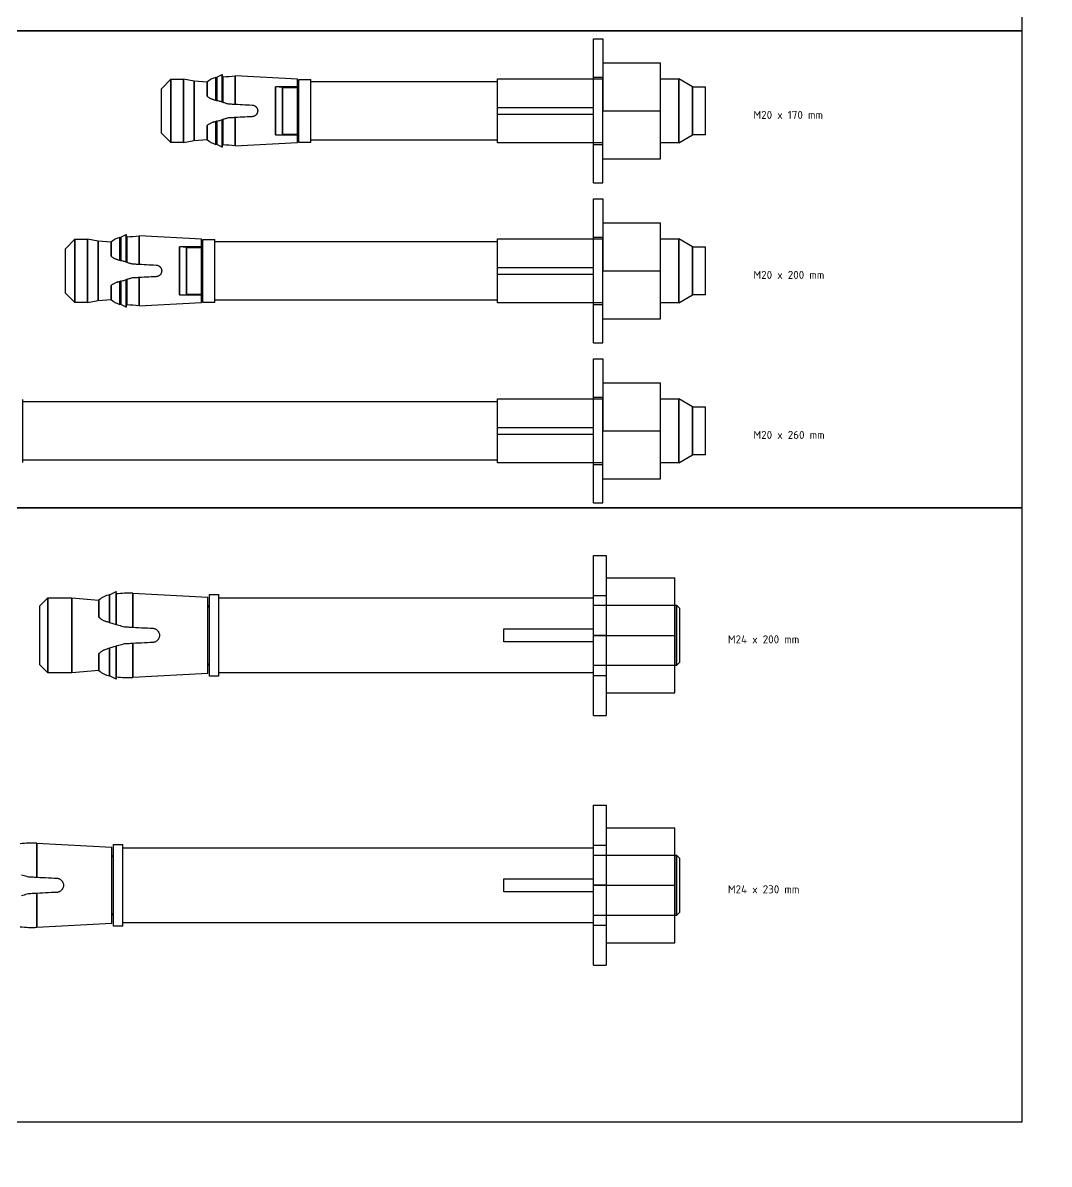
# Model space of a CAD drawing. Header units: millimetres. Extents: x 9508 to 4213564, y -7782 to 156074.
# Drawn here: x 91491.3 to 91812, y 149570.6 to 149927.2 of the extents above; entities that cross this region are included whole.
import ezdxf

# ---------------------------------------------------------------- set-up
doc = ezdxf.new("R2010")
doc.units = ezdxf.units.MM
doc.layers.add('GEOMETRIA', color=2, linetype='Continuous')
doc.layers.add('TEXTO', color=30, linetype='Continuous')
doc.styles.add('TEX_1-1', font='isocpeur.ttf', dxfattribs={"height": 2})

msp = doc.modelspace()

# ---------------------------------------------------------------- linework, layer by layer
for p, q in [((91669.55, 149899.73), (91669.55, 149922.23)), ((91669.55, 149922.23), (91672.55, 149922.23)), ((91672.55, 149922.23), (91672.55, 149899.73)), ((91672.55, 149914.73), (91690.55, 149914.73)), ((91672.55, 149914.73), (91672.55, 149914.73)), ((91690.55, 149899.73), (91690.55, 149914.73)), ((91690.55, 149914.73), (91690.55, 149914.73)), ((91534.55, 149906.65), (91537.55, 149909.65)), ((91537.55, 149889.81), (91537.55, 149909.65)), ((91537.55, 149909.65), (91541.47, 149909.65)), ((91537.55, 149909.65), (91537.55, 149889.81)), ((91541.47, 149909.65), (91541.47, 149889.81)), ((91544.78, 149908.98), (91541.47, 149909.65)), ((91541.47, 149889.81), (91541.47, 149909.65)), ((91544.78, 149908.98), (91544.78, 149890.48)), ((91548.84, 149908.7), (91544.78, 149908.98)), ((91544.78, 149890.48), (91544.78, 149908.98)), ((91551.57, 149903.07), (91551.57, 149910.2)), ((91551.57, 149910.2), (91551.57, 149903.07)), ((91551.85, 149910.22), (91553.57, 149911.11)), ((91551.85, 149902.99), (91551.85, 149910.22)), ((91551.85, 149910.22), (91551.85, 149902.99)), ((91553.57, 149911.11), (91553.57, 149902.49)), ((91553.73, 149910.36), (91553.57, 149911.11)), ((91553.57, 149902.49), (91553.57, 149911.11)), ((91553.73, 149902.44), (91553.73, 149910.36)), ((91553.73, 149910.36), (91553.73, 149902.44)), ((91557.61, 149910.64), (91557.61, 149901.83)), ((91577.05, 149909.62), (91557.61, 149910.64)), ((91557.61, 149901.83), (91557.61, 149910.64)), ((91577.05, 149889.85), (91577.05, 149909.62)), ((91577.55, 149889.88), (91577.55, 149909.58)), ((91577.55, 149909.58), (91581.25, 149909.58)), ((91581.25, 149889.88), (91581.25, 149909.58)), ((91581.25, 149908.88), (91639.55, 149908.88)), ((91639.55, 149889.73), (91639.55, 149909.73)), ((91639.55, 149909.73), (91669.55, 149909.73)), ((91669.55, 149910.23), (91672.55, 149910.23)), ((91669.55, 149909.73), (91672.55, 149909.73)), ((91672.55, 149899.73), (91672.55, 149910.23)), ((91690.55, 149909.73), (91696.25, 149909.73)), ((91696.25, 149909.73), (91696.25, 149889.73)), ((91700.55, 149907.23), (91696.25, 149909.73)), ((91696.25, 149889.73), (91696.25, 149909.73)), ((91534.55, 149892.81), (91534.55, 149906.65)), ((91548.84, 149904.34), (91548.84, 149908.7)), ((91548.84, 149908.7), (91548.84, 149904.34)), ((91570.2, 149907.23), (91570.2, 149892.23)), ((91572.38, 149907.08), (91570.2, 149907.23)), ((91570.2, 149892.23), (91570.2, 149907.23)), ((91577.05, 149907.23), (91570.2, 149907.23)), ((91572.38, 149907.08), (91572.38, 149892.38)), ((91572.38, 149892.38), (91572.38, 149907.08)), ((91572.38, 149907.08), (91577.05, 149907.08)), ((91577.05, 149907.08), (91577.55, 149907.08)), ((91700.55, 149892.23), (91700.55, 149907.23)), ((91700.55, 149907.23), (91704.55, 149907.23)), ((91700.55, 149907.23), (91700.55, 149892.23)), ((91704.55, 149892.23), (91704.55, 149907.23)), ((91548.96, 149904.24), (91548.84, 149904.34)), ((91548.84, 149904.34), (91548.97, 149904.23)), ((91549.08, 149904.14), (91548.96, 149904.24)), ((91548.97, 149904.23), (91549.1, 149904.12)), ((91549.21, 149904.04), (91549.08, 149904.14)), ((91549.1, 149904.12), (91549.24, 149904.02)), ((91549.34, 149903.95), (91549.21, 149904.04)), ((91549.24, 149904.02), (91549.38, 149903.92)), ((91549.47, 149903.86), (91549.34, 149903.95)), ((91549.38, 149903.92), (91549.53, 149903.83)), ((91549.61, 149903.78), (91549.47, 149903.86)), ((91549.53, 149903.83), (91549.69, 149903.73)), ((91549.69, 149903.73), (91549.86, 149903.65)), ((91549.86, 149903.65), (91550.03, 149903.56)), ((91550.03, 149903.56), (91550.22, 149903.48)), ((91550.22, 149903.48), (91550.41, 149903.41)), ((91550.41, 149903.41), (91550.61, 149903.35)), ((91550.61, 149903.35), (91550.74, 149903.31)), ((91550.61, 149903.35), (91550.61, 149903.35)), ((91550.61, 149903.35), (91550.61, 149903.35)), ((91550.74, 149903.31), (91550.87, 149903.27)), ((91550.87, 149903.27), (91551.01, 149903.23)), ((91551.01, 149903.23), (91551.15, 149903.19)), ((91551.15, 149903.19), (91551.28, 149903.15)), ((91551.28, 149903.15), (91551.42, 149903.11)), ((91551.42, 149903.11), (91551.57, 149903.07)), ((91551.57, 149903.07), (91551.61, 149903.06)), ((91551.61, 149903.06), (91551.65, 149903.05)), ((91551.65, 149903.05), (91551.69, 149903.03)), ((91551.69, 149903.03), (91551.73, 149903.02)), ((91551.73, 149903.02), (91551.77, 149903.01)), ((91551.77, 149903.01), (91551.81, 149903)), ((91551.81, 149903), (91551.85, 149902.99)), ((91552.09, 149902.92), (91551.85, 149902.99)), ((91552.34, 149902.85), (91552.09, 149902.92)), ((91552.58, 149902.78), (91552.34, 149902.85)), ((91552.83, 149902.7), (91552.58, 149902.78)), ((91553.07, 149902.63), (91552.83, 149902.7)), ((91553.32, 149902.56), (91553.07, 149902.63)), ((91553.57, 149902.49), (91553.32, 149902.56)), ((91553.59, 149902.48), (91553.57, 149902.49)), ((91553.61, 149902.47), (91553.59, 149902.48)), ((91553.64, 149902.47), (91553.61, 149902.47)), ((91553.66, 149902.46), (91553.64, 149902.47)), ((91553.68, 149902.45), (91553.66, 149902.46)), ((91553.71, 149902.45), (91553.68, 149902.45)), ((91553.73, 149902.44), (91553.71, 149902.45)), ((91553.73, 149902.44), (91553.97, 149902.37)), ((91553.97, 149902.37), (91554.21, 149902.3)), ((91554.21, 149902.3), (91554.46, 149902.23)), ((91554.46, 149902.23), (91554.7, 149902.16)), ((91554.7, 149902.16), (91554.94, 149902.08)), ((91554.94, 149902.08), (91555.18, 149902.01)), ((91555.18, 149902.01), (91555.42, 149901.94)), ((91555.42, 149901.94), (91555.73, 149901.93)), ((91555.42, 149901.94), (91555.42, 149901.94)), ((91555.42, 149901.94), (91555.42, 149901.94)), ((91555.73, 149901.93), (91556.05, 149901.91)), ((91556.05, 149901.91), (91556.36, 149901.89)), ((91556.36, 149901.89), (91556.67, 149901.88)), ((91556.67, 149901.88), (91556.98, 149901.86)), ((91556.98, 149901.86), (91557.3, 149901.84)), ((91557.3, 149901.84), (91557.61, 149901.83)), ((91557.61, 149901.83), (91558.37, 149901.79)), ((91558.37, 149901.79), (91559.12, 149901.75)), ((91559.12, 149901.75), (91559.88, 149901.71)), ((91559.88, 149901.71), (91560.63, 149901.67)), ((91560.63, 149901.67), (91561.38, 149901.63)), ((91561.38, 149901.63), (91562.13, 149901.59)), ((91562.13, 149901.59), (91562.88, 149901.55)), ((91562.88, 149901.55), (91562.95, 149901.55)), ((91562.88, 149901.55), (91562.88, 149901.55)), ((91562.88, 149901.55), (91562.88, 149901.55)), ((91562.95, 149901.55), (91563.03, 149901.54)), ((91563.03, 149901.54), (91563.11, 149901.53)), ((91563.11, 149901.53), (91563.19, 149901.51)), ((91563.19, 149901.51), (91563.27, 149901.5)), ((91563.27, 149901.5), (91563.35, 149901.47)), ((91563.35, 149901.47), (91563.42, 149901.45)), ((91563.42, 149901.45), (91563.5, 149901.42)), ((91563.5, 149901.42), (91563.57, 149901.39)), ((91563.57, 149901.39), (91563.65, 149901.35)), ((91563.65, 149901.35), (91563.72, 149901.31)), ((91563.72, 149901.31), (91563.79, 149901.27)), ((91563.79, 149898.2), (91563.72, 149898.15)), ((91563.79, 149901.27), (91563.86, 149901.23)), ((91563.86, 149898.24), (91563.79, 149898.2)), ((91563.86, 149901.23), (91563.92, 149901.18)), ((91563.92, 149898.29), (91563.86, 149898.24)), ((91563.92, 149901.18), (91563.98, 149901.13)), ((91563.98, 149898.34), (91563.92, 149898.29)), ((91563.98, 149901.13), (91564.04, 149901.08)), ((91564.04, 149898.39), (91563.98, 149898.34)), ((91564.04, 149901.08), (91564.1, 149901.03)), ((91564.1, 149898.44), (91564.04, 149898.39)), ((91564.1, 149901.03), (91564.15, 149900.97)), ((91564.15, 149898.5), (91564.1, 149898.44)), ((91564.15, 149900.97), (91564.2, 149900.91)), ((91564.2, 149898.55), (91564.15, 149898.5)), ((91564.2, 149900.91), (91564.25, 149900.85)), ((91564.25, 149898.62), (91564.2, 149898.55)), ((91564.25, 149900.85), (91564.3, 149900.79)), ((91564.3, 149898.68), (91564.25, 149898.62)), ((91564.3, 149900.79), (91564.35, 149900.72)), ((91564.35, 149898.75), (91564.3, 149898.68)), ((91564.35, 149900.72), (91564.39, 149900.65)), ((91564.39, 149898.81), (91564.35, 149898.75)), ((91564.39, 149900.65), (91564.43, 149900.58)), ((91564.43, 149898.89), (91564.39, 149898.81)), ((91564.43, 149900.58), (91564.47, 149900.51)), ((91564.47, 149898.96), (91564.43, 149898.89)), ((91564.47, 149900.51), (91564.5, 149900.44)), ((91564.5, 149899.03), (91564.47, 149898.96)), ((91564.5, 149900.44), (91564.53, 149900.36)), ((91564.53, 149899.11), (91564.5, 149899.03)), ((91564.53, 149900.36), (91564.55, 149900.28)), ((91564.55, 149899.19), (91564.53, 149899.11)), ((91564.55, 149900.28), (91564.58, 149900.21)), ((91564.58, 149899.26), (91564.55, 149899.19)), ((91564.58, 149900.21), (91564.6, 149900.13)), ((91564.6, 149899.34), (91564.58, 149899.26)), ((91564.6, 149900.13), (91564.61, 149900.05)), ((91564.61, 149899.42), (91564.6, 149899.34)), ((91564.61, 149900.05), (91564.62, 149899.97)), ((91564.62, 149899.5), (91564.61, 149899.42)), ((91564.62, 149899.97), (91564.63, 149899.89)), ((91564.63, 149899.58), (91564.62, 149899.5)), ((91564.63, 149899.89), (91564.64, 149899.81)), ((91564.64, 149899.66), (91564.63, 149899.58)), ((91564.64, 149899.81), (91564.64, 149899.73)), ((91564.64, 149899.73), (91564.64, 149899.66)), ((91564.64, 149899.73), (91564.64, 149899.73)), ((91564.64, 149899.73), (91564.64, 149899.73)), ((91639.55, 149898.73), (91639.55, 149900.73)), ((91669.55, 149900.73), (91639.55, 149900.73)), ((91639.55, 149898.73), (91669.55, 149898.73)), ((91669.55, 149898.73), (91669.55, 149900.73)), ((91669.55, 149877.23), (91669.55, 149899.73)), ((91672.55, 149889.23), (91672.55, 149899.73)), ((91672.55, 149899.73), (91690.55, 149899.73)), ((91672.55, 149899.73), (91690.55, 149899.73)), ((91672.55, 149877.23), (91672.55, 149899.73)), ((91690.55, 149884.73), (91690.55, 149899.73)), ((91548.96, 149895.23), (91548.84, 149895.13)), ((91548.84, 149890.76), (91548.84, 149895.13)), ((91548.84, 149895.13), (91548.84, 149890.76)), ((91549.09, 149895.34), (91548.96, 149895.23)), ((91549.23, 149895.44), (91549.09, 149895.34)), ((91549.37, 149895.54), (91549.23, 149895.44)), ((91549.52, 149895.63), (91549.37, 149895.54)), ((91549.68, 149895.73), (91549.52, 149895.63)), ((91549.85, 149895.82), (91549.68, 149895.73)), ((91550.02, 149895.9), (91549.85, 149895.82)), ((91550.21, 149895.98), (91550.02, 149895.9)), ((91550.4, 149896.06), (91550.21, 149895.98)), ((91550.61, 149896.12), (91550.4, 149896.06)), ((91550.74, 149896.16), (91550.61, 149896.12)), ((91550.61, 149896.12), (91550.61, 149896.12)), ((91550.61, 149896.12), (91550.61, 149896.12)), ((91550.87, 149896.2), (91550.74, 149896.16)), ((91551.01, 149896.24), (91550.87, 149896.2)), ((91551.15, 149896.28), (91551.01, 149896.24)), ((91551.28, 149896.32), (91551.15, 149896.28)), ((91551.42, 149896.36), (91551.28, 149896.32)), ((91551.57, 149896.4), (91551.42, 149896.36)), ((91551.61, 149896.41), (91551.57, 149896.4)), ((91551.57, 149896.4), (91551.57, 149889.27)), ((91551.57, 149889.27), (91551.57, 149896.4)), ((91551.65, 149896.42), (91551.61, 149896.41)), ((91551.69, 149896.43), (91551.65, 149896.42)), ((91551.73, 149896.45), (91551.69, 149896.43)), ((91551.77, 149896.46), (91551.73, 149896.45)), ((91551.81, 149896.47), (91551.77, 149896.46)), ((91551.85, 149896.48), (91551.81, 149896.47)), ((91551.85, 149896.48), (91552.09, 149896.55)), ((91551.85, 149889.25), (91551.85, 149896.48)), ((91551.85, 149896.48), (91551.85, 149889.25)), ((91552.09, 149896.55), (91552.34, 149896.62)), ((91552.34, 149896.62), (91552.58, 149896.69)), ((91552.58, 149896.69), (91552.83, 149896.77)), ((91552.83, 149896.77), (91553.07, 149896.84)), ((91553.07, 149896.84), (91553.32, 149896.91)), ((91553.32, 149896.91), (91553.57, 149896.98)), ((91553.57, 149896.98), (91553.59, 149896.99)), ((91553.57, 149888.36), (91553.57, 149896.98)), ((91553.57, 149896.98), (91553.57, 149888.36)), ((91553.59, 149896.99), (91553.61, 149896.99)), ((91553.61, 149896.99), (91553.64, 149897)), ((91553.64, 149897), (91553.66, 149897.01)), ((91553.66, 149897.01), (91553.68, 149897.02)), ((91553.68, 149897.02), (91553.71, 149897.02)), ((91553.71, 149897.02), (91553.73, 149897.03)), ((91553.97, 149897.1), (91553.73, 149897.03)), ((91553.73, 149889.11), (91553.73, 149897.03)), ((91553.73, 149897.03), (91553.73, 149889.11)), ((91554.21, 149897.17), (91553.97, 149897.1)), ((91554.46, 149897.24), (91554.21, 149897.17)), ((91554.7, 149897.31), (91554.46, 149897.24)), ((91554.94, 149897.38), (91554.7, 149897.31)), ((91555.18, 149897.46), (91554.94, 149897.38)), ((91555.42, 149897.53), (91555.18, 149897.46)), ((91555.73, 149897.54), (91555.42, 149897.53)), ((91555.42, 149897.53), (91555.42, 149897.53)), ((91555.42, 149897.53), (91555.42, 149897.53)), ((91556.05, 149897.56), (91555.73, 149897.54)), ((91556.36, 149897.58), (91556.05, 149897.56)), ((91556.67, 149897.59), (91556.36, 149897.58)), ((91556.98, 149897.61), (91556.67, 149897.59)), ((91557.3, 149897.63), (91556.98, 149897.61)), ((91557.61, 149897.64), (91557.3, 149897.63)), ((91558.37, 149897.68), (91557.61, 149897.64)), ((91557.61, 149897.64), (91557.61, 149888.83)), ((91557.61, 149888.83), (91557.61, 149897.64)), ((91559.12, 149897.72), (91558.37, 149897.68)), ((91559.88, 149897.76), (91559.12, 149897.72)), ((91560.63, 149897.8), (91559.88, 149897.76)), ((91561.38, 149897.84), (91560.63, 149897.8)), ((91562.13, 149897.88), (91561.38, 149897.84)), ((91562.88, 149897.92), (91562.13, 149897.88)), ((91562.95, 149897.92), (91562.88, 149897.92)), ((91562.88, 149897.92), (91562.88, 149897.92)), ((91562.88, 149897.92), (91562.88, 149897.92)), ((91563.03, 149897.93), (91562.95, 149897.92)), ((91563.11, 149897.94), (91563.03, 149897.93)), ((91563.19, 149897.95), (91563.11, 149897.94)), ((91563.27, 149897.97), (91563.19, 149897.95)), ((91563.35, 149897.99), (91563.27, 149897.97)), ((91563.42, 149898.02), (91563.35, 149897.99)), ((91563.5, 149898.05), (91563.42, 149898.02)), ((91563.57, 149898.08), (91563.5, 149898.05)), ((91563.65, 149898.12), (91563.57, 149898.08)), ((91563.72, 149898.15), (91563.65, 149898.12)), ((91537.55, 149889.81), (91534.55, 149892.81)), ((91570.2, 149892.23), (91572.38, 149892.38)), ((91570.2, 149892.23), (91577.05, 149892.23)), ((91577.05, 149892.38), (91572.38, 149892.38)), ((91577.55, 149892.38), (91577.05, 149892.38)), ((91696.25, 149889.73), (91700.55, 149892.23)), ((91704.55, 149892.23), (91700.55, 149892.23)), ((91541.47, 149889.81), (91537.55, 149889.81)), ((91541.47, 149889.81), (91544.78, 149890.48)), ((91544.78, 149890.48), (91548.84, 149890.76)), ((91553.57, 149888.36), (91551.85, 149889.25)), ((91553.57, 149888.36), (91553.73, 149889.11)), ((91557.61, 149888.83), (91577.05, 149889.85)), ((91581.25, 149889.88), (91577.55, 149889.88)), ((91639.55, 149890.58), (91581.25, 149890.58)), ((91669.55, 149889.73), (91639.55, 149889.73)), ((91672.55, 149889.73), (91669.55, 149889.73)), ((91669.55, 149889.23), (91672.55, 149889.23)), ((91696.25, 149889.73), (91690.55, 149889.73)), ((91672.55, 149884.73), (91690.55, 149884.73)), ((91672.55, 149884.73), (91672.55, 149884.73)), ((91690.55, 149884.73), (91690.55, 149884.73)), ((91669.55, 149877.23), (91672.55, 149877.23)), ((91669.55, 149849.73), (91669.55, 149872.23)), ((91669.55, 149872.23), (91672.55, 149872.23)), ((91672.55, 149872.23), (91672.55, 149849.73)), ((91672.55, 149864.73), (91690.55, 149864.73)), ((91672.55, 149864.73), (91672.55, 149864.73)), ((91690.55, 149849.73), (91690.55, 149864.73)), ((91690.55, 149864.73), (91690.55, 149864.73)), ((91504.55, 149856.65), (91507.55, 149859.65)), ((91507.55, 149839.81), (91507.55, 149859.65)), ((91507.55, 149859.65), (91511.47, 149859.65)), ((91507.55, 149859.65), (91507.55, 149839.81)), ((91511.47, 149859.65), (91511.47, 149839.81)), ((91514.78, 149858.98), (91511.47, 149859.65)), ((91511.47, 149839.81), (91511.47, 149859.65)), ((91514.78, 149858.98), (91514.78, 149840.48)), ((91518.84, 149858.7), (91514.78, 149858.98)), ((91514.78, 149840.48), (91514.78, 149858.98)), ((91521.57, 149853.07), (91521.57, 149860.2)), ((91521.57, 149860.2), (91521.57, 149853.07)), ((91521.85, 149860.22), (91523.57, 149861.11)), ((91521.85, 149852.99), (91521.85, 149860.22)), ((91521.85, 149860.22), (91521.85, 149852.99)), ((91523.57, 149861.11), (91523.57, 149852.49)), ((91523.73, 149860.36), (91523.57, 149861.11)), ((91523.57, 149852.49), (91523.57, 149861.11)), ((91523.73, 149852.44), (91523.73, 149860.36)), ((91523.73, 149860.36), (91523.73, 149852.44)), ((91527.61, 149860.64), (91527.61, 149851.83)), ((91547.05, 149859.62), (91527.61, 149860.64)), ((91527.61, 149851.83), (91527.61, 149860.64)), ((91547.05, 149839.85), (91547.05, 149859.62)), ((91547.55, 149839.88), (91547.55, 149859.58)), ((91547.55, 149859.58), (91551.25, 149859.58)), ((91551.25, 149839.88), (91551.25, 149859.58)), ((91639.55, 149839.73), (91639.55, 149859.73)), ((91639.55, 149859.73), (91669.55, 149859.73)), ((91669.55, 149860.23), (91672.55, 149860.23)), ((91669.55, 149859.73), (91672.55, 149859.73)), ((91672.55, 149849.73), (91672.55, 149860.23)), ((91690.55, 149859.73), (91696.25, 149859.73)), ((91696.25, 149859.73), (91696.25, 149839.73)), ((91700.55, 149857.23), (91696.25, 149859.73)), ((91696.25, 149839.73), (91696.25, 149859.73)), ((91504.55, 149842.81), (91504.55, 149856.65)), ((91518.84, 149854.34), (91518.84, 149858.7)), ((91518.84, 149858.7), (91518.84, 149854.34)), ((91540.2, 149857.23), (91540.2, 149842.23)), ((91542.38, 149857.08), (91540.2, 149857.23)), ((91540.2, 149842.23), (91540.2, 149857.23)), ((91547.05, 149857.23), (91540.2, 149857.23)), ((91542.38, 149857.08), (91542.38, 149842.38)), ((91542.38, 149842.38), (91542.38, 149857.08)), ((91542.38, 149857.08), (91547.05, 149857.08)), ((91547.05, 149857.08), (91547.55, 149857.08)), ((91551.25, 149858.88), (91639.55, 149858.88)), ((91700.55, 149842.23), (91700.55, 149857.23)), ((91700.55, 149857.23), (91704.55, 149857.23)), ((91700.55, 149857.23), (91700.55, 149842.23)), ((91704.55, 149842.23), (91704.55, 149857.23)), ((91518.96, 149854.24), (91518.84, 149854.34)), ((91518.84, 149854.34), (91518.97, 149854.23)), ((91519.08, 149854.14), (91518.96, 149854.24)), ((91518.97, 149854.23), (91519.1, 149854.12)), ((91519.21, 149854.04), (91519.08, 149854.14)), ((91519.1, 149854.12), (91519.24, 149854.02)), ((91519.34, 149853.95), (91519.21, 149854.04)), ((91519.24, 149854.02), (91519.38, 149853.92)), ((91519.47, 149853.86), (91519.34, 149853.95)), ((91519.38, 149853.92), (91519.53, 149853.83)), ((91519.61, 149853.78), (91519.47, 149853.86)), ((91519.53, 149853.83), (91519.69, 149853.73)), ((91519.69, 149853.73), (91519.86, 149853.65)), ((91519.86, 149853.65), (91520.03, 149853.56)), ((91520.03, 149853.56), (91520.22, 149853.48)), ((91520.22, 149853.48), (91520.41, 149853.41)), ((91520.41, 149853.41), (91520.61, 149853.35)), ((91520.61, 149853.35), (91520.74, 149853.31)), ((91520.61, 149853.35), (91520.61, 149853.35)), ((91520.61, 149853.35), (91520.61, 149853.35)), ((91520.74, 149853.31), (91520.87, 149853.27)), ((91520.87, 149853.27), (91521.01, 149853.23)), ((91521.01, 149853.23), (91521.15, 149853.19)), ((91521.15, 149853.19), (91521.28, 149853.15)), ((91521.28, 149853.15), (91521.42, 149853.11)), ((91521.42, 149853.11), (91521.57, 149853.07)), ((91521.57, 149853.07), (91521.61, 149853.06)), ((91521.61, 149853.06), (91521.65, 149853.05)), ((91521.65, 149853.05), (91521.69, 149853.03)), ((91521.69, 149853.03), (91521.73, 149853.02)), ((91521.73, 149853.02), (91521.77, 149853.01)), ((91521.77, 149853.01), (91521.81, 149853)), ((91521.81, 149853), (91521.85, 149852.99)), ((91522.09, 149852.92), (91521.85, 149852.99)), ((91522.34, 149852.85), (91522.09, 149852.92)), ((91522.58, 149852.78), (91522.34, 149852.85)), ((91522.83, 149852.7), (91522.58, 149852.78)), ((91523.07, 149852.63), (91522.83, 149852.7)), ((91523.32, 149852.56), (91523.07, 149852.63)), ((91523.57, 149852.49), (91523.32, 149852.56)), ((91523.59, 149852.48), (91523.57, 149852.49)), ((91523.61, 149852.47), (91523.59, 149852.48)), ((91523.64, 149852.47), (91523.61, 149852.47)), ((91523.66, 149852.46), (91523.64, 149852.47)), ((91523.68, 149852.45), (91523.66, 149852.46)), ((91523.71, 149852.45), (91523.68, 149852.45)), ((91523.73, 149852.44), (91523.71, 149852.45)), ((91523.73, 149852.44), (91523.97, 149852.37)), ((91523.97, 149852.37), (91524.21, 149852.3)), ((91524.21, 149852.3), (91524.46, 149852.23)), ((91524.46, 149852.23), (91524.7, 149852.16)), ((91524.7, 149852.16), (91524.94, 149852.08)), ((91524.94, 149852.08), (91525.18, 149852.01)), ((91525.18, 149852.01), (91525.42, 149851.94)), ((91525.42, 149851.94), (91525.73, 149851.93)), ((91525.42, 149851.94), (91525.42, 149851.94)), ((91525.42, 149851.94), (91525.42, 149851.94)), ((91525.73, 149851.93), (91526.05, 149851.91)), ((91526.05, 149851.91), (91526.36, 149851.89)), ((91526.36, 149851.89), (91526.67, 149851.88)), ((91526.67, 149851.88), (91526.98, 149851.86)), ((91526.98, 149851.86), (91527.3, 149851.84)), ((91527.3, 149851.84), (91527.61, 149851.83)), ((91527.61, 149851.83), (91528.37, 149851.79)), ((91528.37, 149851.79), (91529.12, 149851.75)), ((91529.12, 149851.75), (91529.88, 149851.71)), ((91529.88, 149851.71), (91530.63, 149851.67)), ((91530.63, 149851.67), (91531.38, 149851.63)), ((91531.38, 149851.63), (91532.13, 149851.59)), ((91532.13, 149851.59), (91532.88, 149851.55)), ((91532.88, 149851.55), (91532.95, 149851.55)), ((91532.88, 149851.55), (91532.88, 149851.55)), ((91532.88, 149851.55), (91532.88, 149851.55)), ((91532.95, 149851.55), (91533.03, 149851.54)), ((91533.03, 149851.54), (91533.11, 149851.53)), ((91533.11, 149851.53), (91533.19, 149851.51)), ((91533.19, 149851.51), (91533.27, 149851.5)), ((91533.27, 149851.5), (91533.35, 149851.47)), ((91533.35, 149851.47), (91533.42, 149851.45)), ((91533.42, 149851.45), (91533.5, 149851.42)), ((91533.5, 149851.42), (91533.57, 149851.39)), ((91533.57, 149851.39), (91533.65, 149851.35)), ((91533.65, 149851.35), (91533.72, 149851.31)), ((91533.72, 149851.31), (91533.79, 149851.27)), ((91533.79, 149851.27), (91533.86, 149851.23)), ((91533.86, 149848.24), (91533.79, 149848.2)), ((91533.86, 149851.23), (91533.92, 149851.18)), ((91533.92, 149848.29), (91533.86, 149848.24)), ((91533.92, 149851.18), (91533.98, 149851.13)), ((91533.98, 149848.34), (91533.92, 149848.29)), ((91533.98, 149851.13), (91534.04, 149851.08)), ((91534.04, 149848.39), (91533.98, 149848.34)), ((91534.04, 149851.08), (91534.1, 149851.03)), ((91534.1, 149848.44), (91534.04, 149848.39)), ((91534.1, 149851.03), (91534.15, 149850.97)), ((91534.15, 149848.5), (91534.1, 149848.44)), ((91534.15, 149850.97), (91534.2, 149850.91)), ((91534.2, 149848.55), (91534.15, 149848.5)), ((91534.2, 149850.91), (91534.25, 149850.85)), ((91534.25, 149848.62), (91534.2, 149848.55)), ((91534.25, 149850.85), (91534.3, 149850.79)), ((91534.3, 149848.68), (91534.25, 149848.62)), ((91534.3, 149850.79), (91534.35, 149850.72)), ((91534.35, 149848.75), (91534.3, 149848.68)), ((91534.35, 149850.72), (91534.39, 149850.65)), ((91534.39, 149848.81), (91534.35, 149848.75)), ((91534.39, 149850.65), (91534.43, 149850.58)), ((91534.43, 149848.89), (91534.39, 149848.81)), ((91534.43, 149850.58), (91534.47, 149850.51)), ((91534.47, 149848.96), (91534.43, 149848.89)), ((91534.47, 149850.51), (91534.5, 149850.44)), ((91534.5, 149849.03), (91534.47, 149848.96)), ((91534.5, 149850.44), (91534.53, 149850.36)), ((91534.53, 149849.11), (91534.5, 149849.03)), ((91534.53, 149850.36), (91534.55, 149850.28)), ((91534.55, 149849.19), (91534.53, 149849.11)), ((91534.55, 149850.28), (91534.58, 149850.21)), ((91534.58, 149849.26), (91534.55, 149849.19)), ((91534.58, 149850.21), (91534.6, 149850.13)), ((91534.6, 149849.34), (91534.58, 149849.26)), ((91534.6, 149850.13), (91534.61, 149850.05)), ((91534.61, 149849.42), (91534.6, 149849.34)), ((91534.61, 149850.05), (91534.62, 149849.97)), ((91534.62, 149849.5), (91534.61, 149849.42)), ((91534.62, 149849.97), (91534.63, 149849.89)), ((91534.63, 149849.58), (91534.62, 149849.5)), ((91534.63, 149849.89), (91534.64, 149849.81)), ((91534.64, 149849.66), (91534.63, 149849.58)), ((91534.64, 149849.81), (91534.64, 149849.73)), ((91534.64, 149849.73), (91534.64, 149849.66)), ((91534.64, 149849.73), (91534.64, 149849.73)), ((91534.64, 149849.73), (91534.64, 149849.73)), ((91639.55, 149848.73), (91639.55, 149850.73)), ((91669.55, 149850.73), (91639.55, 149850.73)), ((91639.55, 149848.73), (91669.55, 149848.73)), ((91669.55, 149848.73), (91669.55, 149850.73)), ((91669.55, 149827.23), (91669.55, 149849.73)), ((91672.55, 149839.23), (91672.55, 149849.73)), ((91672.55, 149849.73), (91690.55, 149849.73)), ((91672.55, 149849.73), (91690.55, 149849.73)), ((91672.55, 149827.23), (91672.55, 149849.73)), ((91690.55, 149834.73), (91690.55, 149849.73)), ((91518.96, 149845.23), (91518.84, 149845.13)), ((91518.84, 149840.76), (91518.84, 149845.13)), ((91518.84, 149845.13), (91518.84, 149840.76)), ((91519.09, 149845.34), (91518.96, 149845.23)), ((91519.23, 149845.44), (91519.09, 149845.34)), ((91519.37, 149845.54), (91519.23, 149845.44)), ((91519.52, 149845.63), (91519.37, 149845.54)), ((91519.68, 149845.73), (91519.52, 149845.63)), ((91519.85, 149845.82), (91519.68, 149845.73)), ((91520.02, 149845.9), (91519.85, 149845.82)), ((91520.21, 149845.98), (91520.02, 149845.9)), ((91520.4, 149846.06), (91520.21, 149845.98)), ((91520.61, 149846.12), (91520.4, 149846.06)), ((91520.74, 149846.16), (91520.61, 149846.12)), ((91520.61, 149846.12), (91520.61, 149846.12)), ((91520.61, 149846.12), (91520.61, 149846.12)), ((91520.87, 149846.2), (91520.74, 149846.16)), ((91521.01, 149846.24), (91520.87, 149846.2)), ((91521.15, 149846.28), (91521.01, 149846.24)), ((91521.28, 149846.32), (91521.15, 149846.28)), ((91521.42, 149846.36), (91521.28, 149846.32)), ((91521.57, 149846.4), (91521.42, 149846.36)), ((91521.61, 149846.41), (91521.57, 149846.4)), ((91521.57, 149846.4), (91521.57, 149839.27)), ((91521.57, 149839.27), (91521.57, 149846.4)), ((91521.65, 149846.42), (91521.61, 149846.41)), ((91521.69, 149846.43), (91521.65, 149846.42)), ((91521.73, 149846.45), (91521.69, 149846.43)), ((91521.77, 149846.46), (91521.73, 149846.45)), ((91521.81, 149846.47), (91521.77, 149846.46)), ((91521.85, 149846.48), (91521.81, 149846.47)), ((91521.85, 149846.48), (91522.09, 149846.55)), ((91521.85, 149839.25), (91521.85, 149846.48)), ((91521.85, 149846.48), (91521.85, 149839.25)), ((91522.09, 149846.55), (91522.34, 149846.62)), ((91522.34, 149846.62), (91522.58, 149846.69)), ((91522.58, 149846.69), (91522.83, 149846.77)), ((91522.83, 149846.77), (91523.07, 149846.84)), ((91523.07, 149846.84), (91523.32, 149846.91)), ((91523.32, 149846.91), (91523.57, 149846.98)), ((91523.57, 149846.98), (91523.59, 149846.99)), ((91523.57, 149838.36), (91523.57, 149846.98)), ((91523.57, 149846.98), (91523.57, 149838.36)), ((91523.59, 149846.99), (91523.61, 149846.99)), ((91523.61, 149846.99), (91523.64, 149847)), ((91523.64, 149847), (91523.66, 149847.01)), ((91523.66, 149847.01), (91523.68, 149847.02)), ((91523.68, 149847.02), (91523.71, 149847.02)), ((91523.71, 149847.02), (91523.73, 149847.03)), ((91523.97, 149847.1), (91523.73, 149847.03)), ((91523.73, 149839.11), (91523.73, 149847.03)), ((91523.73, 149847.03), (91523.73, 149839.11)), ((91524.21, 149847.17), (91523.97, 149847.1)), ((91524.46, 149847.24), (91524.21, 149847.17)), ((91524.7, 149847.31), (91524.46, 149847.24)), ((91524.94, 149847.38), (91524.7, 149847.31)), ((91525.18, 149847.46), (91524.94, 149847.38)), ((91525.42, 149847.53), (91525.18, 149847.46)), ((91525.73, 149847.54), (91525.42, 149847.53)), ((91525.42, 149847.53), (91525.42, 149847.53)), ((91525.42, 149847.53), (91525.42, 149847.53)), ((91526.05, 149847.56), (91525.73, 149847.54)), ((91526.36, 149847.58), (91526.05, 149847.56)), ((91526.67, 149847.59), (91526.36, 149847.58)), ((91526.98, 149847.61), (91526.67, 149847.59)), ((91527.3, 149847.63), (91526.98, 149847.61)), ((91527.61, 149847.64), (91527.3, 149847.63)), ((91528.37, 149847.68), (91527.61, 149847.64)), ((91527.61, 149847.64), (91527.61, 149838.83)), ((91527.61, 149838.83), (91527.61, 149847.64)), ((91529.12, 149847.72), (91528.37, 149847.68)), ((91529.88, 149847.76), (91529.12, 149847.72)), ((91530.63, 149847.8), (91529.88, 149847.76)), ((91531.38, 149847.84), (91530.63, 149847.8)), ((91532.13, 149847.88), (91531.38, 149847.84)), ((91532.88, 149847.92), (91532.13, 149847.88)), ((91532.95, 149847.92), (91532.88, 149847.92)), ((91532.88, 149847.92), (91532.88, 149847.92)), ((91532.88, 149847.92), (91532.88, 149847.92)), ((91533.03, 149847.93), (91532.95, 149847.92)), ((91533.11, 149847.94), (91533.03, 149847.93)), ((91533.19, 149847.95), (91533.11, 149847.94)), ((91533.27, 149847.97), (91533.19, 149847.95)), ((91533.35, 149847.99), (91533.27, 149847.97)), ((91533.42, 149848.02), (91533.35, 149847.99)), ((91533.5, 149848.05), (91533.42, 149848.02)), ((91533.57, 149848.08), (91533.5, 149848.05)), ((91533.65, 149848.12), (91533.57, 149848.08)), ((91533.72, 149848.15), (91533.65, 149848.12)), ((91533.79, 149848.2), (91533.72, 149848.15)), ((91507.55, 149839.81), (91504.55, 149842.81)), ((91540.2, 149842.23), (91542.38, 149842.38)), ((91540.2, 149842.23), (91547.05, 149842.23)), ((91547.05, 149842.38), (91542.38, 149842.38)), ((91547.55, 149842.38), (91547.05, 149842.38)), ((91696.25, 149839.73), (91700.55, 149842.23)), ((91704.55, 149842.23), (91700.55, 149842.23)), ((91511.47, 149839.81), (91507.55, 149839.81)), ((91511.47, 149839.81), (91514.78, 149840.48)), ((91514.78, 149840.48), (91518.84, 149840.76)), ((91523.57, 149838.36), (91521.85, 149839.25)), ((91523.57, 149838.36), (91523.73, 149839.11)), ((91527.61, 149838.83), (91547.05, 149839.85)), ((91551.25, 149839.88), (91547.55, 149839.88)), ((91639.55, 149840.58), (91551.25, 149840.58)), ((91669.55, 149839.73), (91639.55, 149839.73)), ((91672.55, 149839.73), (91669.55, 149839.73)), ((91669.55, 149839.23), (91672.55, 149839.23)), ((91696.25, 149839.73), (91690.55, 149839.73)), ((91672.55, 149834.73), (91690.55, 149834.73)), ((91672.55, 149834.73), (91672.55, 149834.73)), ((91690.55, 149834.73), (91690.55, 149834.73)), ((91669.55, 149827.23), (91672.55, 149827.23)), ((91669.55, 149799.73), (91669.55, 149822.23)), ((91669.55, 149822.23), (91672.55, 149822.23)), ((91672.55, 149822.23), (91672.55, 149799.73)), ((91672.55, 149814.73), (91690.55, 149814.73)), ((91672.55, 149814.73), (91672.55, 149814.73)), ((91690.55, 149799.73), (91690.55, 149814.73)), ((91690.55, 149814.73), (91690.55, 149814.73)), ((91491.25, 149789.88), (91491.25, 149809.58)), ((91639.55, 149789.73), (91639.55, 149809.73)), ((91639.55, 149809.73), (91669.55, 149809.73)), ((91669.55, 149810.23), (91672.55, 149810.23)), ((91669.55, 149809.73), (91672.55, 149809.73)), ((91672.55, 149799.73), (91672.55, 149810.23)), ((91690.55, 149809.73), (91696.25, 149809.73)), ((91696.25, 149809.73), (91696.25, 149789.73)), ((91700.55, 149807.23), (91696.25, 149809.73)), ((91696.25, 149789.73), (91696.25, 149809.73)), ((91491.25, 149808.88), (91639.55, 149808.88)), ((91700.55, 149792.23), (91700.55, 149807.23)), ((91700.55, 149807.23), (91704.55, 149807.23)), ((91700.55, 149807.23), (91700.55, 149792.23)), ((91704.55, 149792.23), (91704.55, 149807.23)), ((91639.55, 149798.73), (91639.55, 149800.73)), ((91669.55, 149800.73), (91639.55, 149800.73)), ((91639.55, 149798.73), (91669.55, 149798.73)), ((91669.55, 149798.73), (91669.55, 149800.73)), ((91669.55, 149777.23), (91669.55, 149799.73)), ((91672.55, 149789.23), (91672.55, 149799.73)), ((91672.55, 149799.73), (91690.55, 149799.73)), ((91672.55, 149799.73), (91690.55, 149799.73)), ((91672.55, 149777.23), (91672.55, 149799.73)), ((91690.55, 149784.73), (91690.55, 149799.73)), ((91696.25, 149789.73), (91700.55, 149792.23)), ((91704.55, 149792.23), (91700.55, 149792.23)), ((91639.55, 149790.58), (91491.25, 149790.58)), ((91669.55, 149789.73), (91639.55, 149789.73)), ((91672.55, 149789.73), (91669.55, 149789.73)), ((91669.55, 149789.23), (91672.55, 149789.23)), ((91696.25, 149789.73), (91690.55, 149789.73)), ((91672.55, 149784.73), (91690.55, 149784.73)), ((91672.55, 149784.73), (91672.55, 149784.73)), ((91690.55, 149784.73), (91690.55, 149784.73)), ((91669.55, 149777.23), (91672.55, 149777.23)), ((91669.55, 149735.84), (91669.55, 149760.84)), ((91669.55, 149760.84), (91673.55, 149760.84)), ((91673.55, 149760.84), (91673.55, 149735.84)), ((91673.55, 149753.84), (91695.05, 149753.84)), ((91673.55, 149753.84), (91673.55, 149753.84)), ((91695.05, 149753.84), (91695.05, 149753.84)), ((91695.05, 149735.84), (91695.05, 149753.84)), ((91518.34, 149748.45), (91520.44, 149749.54)), ((91518.34, 149739.88), (91518.34, 149748.45)), ((91518.34, 149748.45), (91518.34, 149739.88)), ((91520.4, 149748.79), (91520.44, 149749.54)), ((91520.4, 149739.26), (91520.4, 149748.79)), ((91520.4, 149748.79), (91520.4, 149739.26)), ((91520.44, 149739.25), (91520.44, 149749.54)), ((91520.44, 149749.54), (91520.44, 149749.35)), ((91525.62, 149748.98), (91525.62, 149738.38)), ((91525.62, 149748.98), (91549.05, 149747.75)), ((91525.62, 149738.38), (91525.62, 149748.98)), ((91549.55, 149723.09), (91549.55, 149748.59)), ((91549.55, 149748.59), (91552.55, 149748.59)), ((91552.55, 149723.09), (91552.55, 149748.59)), ((91496.55, 149745.09), (91499.05, 149747.59)), ((91496.55, 149726.59), (91496.55, 149745.09)), ((91499.05, 149724.09), (91499.05, 149747.59)), ((91499.05, 149747.59), (91506.58, 149747.59)), ((91499.05, 149747.59), (91499.05, 149724.09)), ((91506.58, 149724.09), (91506.58, 149747.59)), ((91506.58, 149747.59), (91515.04, 149746.81)), ((91506.58, 149747.59), (91506.58, 149724.09)), ((91515.04, 149741.51), (91515.04, 149746.81)), ((91515.04, 149746.81), (91515.04, 149741.51)), ((91549.05, 149723.92), (91549.05, 149747.75)), ((91552.55, 149747.59), (91669.55, 149747.59)), ((91669.55, 149748.34), (91673.55, 149748.34)), ((91669.55, 149745.24), (91695.05, 149745.24)), ((91695.05, 149745.24), (91695.55, 149745.24)), ((91695.55, 149726.44), (91695.55, 149745.24)), ((91695.55, 149745.24), (91696.55, 149744.24)), ((91695.55, 149745.24), (91695.55, 149726.44)), ((91515.16, 149741.4), (91515.04, 149741.51)), ((91515.04, 149741.51), (91515.18, 149741.38)), ((91515.27, 149741.3), (91515.16, 149741.4)), ((91515.18, 149741.38), (91515.32, 149741.26)), ((91515.39, 149741.2), (91515.27, 149741.3)), ((91515.32, 149741.26), (91515.47, 149741.14)), ((91696.55, 149727.44), (91696.55, 149744.24)), ((91515.52, 149741.1), (91515.39, 149741.2)), ((91515.47, 149741.14), (91515.62, 149741.02)), ((91515.65, 149741), (91515.52, 149741.1)), ((91515.62, 149741.02), (91515.78, 149740.91)), ((91515.78, 149740.91), (91515.65, 149741)), ((91515.78, 149740.91), (91515.94, 149740.8)), ((91515.94, 149740.8), (91516.11, 149740.7)), ((91516.11, 149740.7), (91516.28, 149740.6)), ((91516.28, 149740.6), (91516.46, 149740.51)), ((91516.46, 149740.51), (91516.64, 149740.42)), ((91516.64, 149740.42), (91516.64, 149740.42)), ((91516.64, 149740.42), (91516.87, 149740.35)), ((91516.64, 149740.42), (91516.64, 149740.42)), ((91516.87, 149740.35), (91517.1, 149740.27)), ((91517.1, 149740.27), (91517.34, 149740.2)), ((91517.34, 149740.2), (91517.58, 149740.12)), ((91517.58, 149740.12), (91517.83, 149740.04)), ((91517.83, 149740.04), (91518.08, 149739.96)), ((91518.08, 149739.96), (91518.34, 149739.88)), ((91518.34, 149739.88), (91518.69, 149739.77)), ((91518.69, 149739.77), (91519.04, 149739.67)), ((91519.04, 149739.67), (91519.39, 149739.56)), ((91519.39, 149739.56), (91519.74, 149739.45)), ((91519.74, 149739.45), (91520.09, 149739.35)), ((91520.09, 149739.35), (91520.44, 149739.25)), ((91520.44, 149739.25), (91520.86, 149739.12)), ((91520.86, 149739.12), (91521.28, 149739)), ((91521.28, 149739), (91521.71, 149738.88)), ((91521.71, 149738.88), (91522.13, 149738.75)), ((91522.13, 149738.75), (91522.56, 149738.63)), ((91522.56, 149738.63), (91522.99, 149738.51)), ((91522.99, 149738.51), (91522.99, 149738.51)), ((91522.99, 149738.51), (91523.37, 149738.49)), ((91522.99, 149738.51), (91522.99, 149738.51)), ((91523.37, 149738.49), (91523.75, 149738.47)), ((91523.75, 149738.47), (91524.13, 149738.45)), ((91524.13, 149738.45), (91524.51, 149738.43)), ((91524.51, 149738.43), (91524.88, 149738.42)), ((91524.88, 149738.42), (91525.26, 149738.4)), ((91525.26, 149738.4), (91525.62, 149738.38)), ((91525.62, 149738.38), (91526.54, 149738.33)), ((91526.54, 149738.33), (91527.45, 149738.28)), ((91527.45, 149738.28), (91528.36, 149738.23)), ((91528.36, 149738.23), (91529.27, 149738.19)), ((91529.27, 149738.19), (91530.17, 149738.14)), ((91530.17, 149738.14), (91531.07, 149738.09)), ((91531.07, 149738.09), (91531.97, 149738.04)), ((91531.97, 149738.04), (91532.15, 149738.02)), ((91531.97, 149738.04), (91531.97, 149738.04)), ((91531.97, 149738.04), (91531.97, 149738.04)), ((91532.15, 149738.02), (91532.32, 149737.98)), ((91532.32, 149737.98), (91532.5, 149737.92)), ((91532.5, 149737.92), (91532.67, 149737.85)), ((91532.67, 149737.85), (91532.83, 149737.77)), ((91532.83, 149737.77), (91532.98, 149737.67)), ((91532.98, 149737.67), (91533.13, 149737.56)), ((91641.55, 149733.84), (91641.55, 149737.84)), ((91641.55, 149737.84), (91669.55, 149737.84)), ((91669.55, 149733.84), (91669.55, 149737.84)), ((91533.13, 149734.11), (91532.98, 149734)), ((91533.13, 149737.56), (91533.26, 149737.45)), ((91533.26, 149734.23), (91533.13, 149734.11)), ((91533.26, 149737.45), (91533.38, 149737.32)), ((91533.38, 149734.35), (91533.26, 149734.23)), ((91533.38, 149737.32), (91533.49, 149737.18)), ((91533.49, 149734.49), (91533.38, 149734.35)), ((91533.49, 149737.18), (91533.6, 149737.04)), ((91533.6, 149734.64), (91533.49, 149734.49)), ((91533.6, 149737.04), (91533.69, 149736.88)), ((91533.69, 149734.79), (91533.6, 149734.64)), ((91533.69, 149736.88), (91533.77, 149736.71)), ((91533.77, 149734.96), (91533.69, 149734.79)), ((91533.77, 149736.71), (91533.84, 149736.54)), ((91533.84, 149735.13), (91533.77, 149734.96)), ((91533.84, 149736.54), (91533.89, 149736.37)), ((91533.89, 149735.31), (91533.84, 149735.13)), ((91533.89, 149736.37), (91533.92, 149736.19)), ((91533.92, 149735.48), (91533.89, 149735.31)), ((91533.92, 149736.19), (91533.94, 149736.01)), ((91533.94, 149735.66), (91533.92, 149735.48)), ((91533.94, 149736.01), (91533.95, 149735.84)), ((91533.95, 149735.84), (91533.94, 149735.66)), ((91533.95, 149735.84), (91533.95, 149735.84)), ((91533.95, 149735.84), (91533.95, 149735.84)), ((91669.55, 149735.84), (91673.55, 149735.84)), ((91673.55, 149735.84), (91669.55, 149735.84)), ((91673.55, 149735.84), (91669.55, 149735.84)), ((91669.55, 149735.84), (91673.55, 149735.84)), ((91669.55, 149710.84), (91669.55, 149735.84)), ((91673.55, 149735.84), (91673.55, 149710.84)), ((91673.55, 149735.84), (91695.05, 149735.84)), ((91673.55, 149735.84), (91695.05, 149735.84)), ((91695.05, 149717.84), (91695.05, 149735.84)), ((91515.56, 149730.61), (91515.43, 149730.5)), ((91515.71, 149730.71), (91515.56, 149730.61)), ((91515.85, 149730.81), (91515.71, 149730.71)), ((91516, 149730.91), (91515.85, 149730.81)), ((91516.16, 149731), (91516, 149730.91)), ((91516.31, 149731.09), (91516.16, 149731)), ((91516.47, 149731.17), (91516.31, 149731.09)), ((91516.64, 149731.25), (91516.47, 149731.17)), ((91516.91, 149731.34), (91516.64, 149731.25)), ((91516.64, 149731.25), (91516.64, 149731.25)), ((91516.64, 149731.25), (91516.64, 149731.25)), ((91517.18, 149731.43), (91516.91, 149731.34)), ((91517.46, 149731.51), (91517.18, 149731.43)), ((91517.75, 149731.61), (91517.46, 149731.51)), ((91518.04, 149731.7), (91517.75, 149731.61)), ((91518.34, 149731.79), (91518.04, 149731.7)), ((91518.69, 149731.9), (91518.34, 149731.79)), ((91518.34, 149723.22), (91518.34, 149731.79)), ((91518.34, 149731.79), (91518.34, 149723.22)), ((91519.04, 149732.01), (91518.69, 149731.9)), ((91519.39, 149732.11), (91519.04, 149732.01)), ((91519.74, 149732.22), (91519.39, 149732.11)), ((91520.09, 149732.32), (91519.74, 149732.22)), ((91520.44, 149732.43), (91520.09, 149732.32)), ((91520.4, 149722.89), (91520.4, 149732.42)), ((91520.4, 149732.42), (91520.4, 149722.89)), ((91520.86, 149732.55), (91520.44, 149732.43)), ((91520.44, 149722.14), (91520.44, 149732.43)), ((91521.28, 149732.68), (91520.86, 149732.55)), ((91521.71, 149732.8), (91521.28, 149732.68)), ((91522.13, 149732.92), (91521.71, 149732.8)), ((91522.56, 149733.04), (91522.13, 149732.92)), ((91522.99, 149733.16), (91522.56, 149733.04)), ((91523.37, 149733.18), (91522.99, 149733.16)), ((91522.99, 149733.16), (91522.99, 149733.16)), ((91522.99, 149733.16), (91522.99, 149733.16)), ((91523.75, 149733.2), (91523.37, 149733.18)), ((91524.13, 149733.22), (91523.75, 149733.2)), ((91524.51, 149733.24), (91524.13, 149733.22)), ((91524.88, 149733.26), (91524.51, 149733.24)), ((91525.26, 149733.28), (91524.88, 149733.26)), ((91525.62, 149733.3), (91525.26, 149733.28)), ((91526.54, 149733.35), (91525.62, 149733.3)), ((91525.62, 149733.3), (91525.62, 149722.69)), ((91525.62, 149722.69), (91525.62, 149733.3)), ((91527.45, 149733.39), (91526.54, 149733.35)), ((91528.36, 149733.44), (91527.45, 149733.39)), ((91529.27, 149733.49), (91528.36, 149733.44)), ((91530.17, 149733.54), (91529.27, 149733.49)), ((91531.07, 149733.58), (91530.17, 149733.54)), ((91531.97, 149733.63), (91531.07, 149733.58)), ((91532.15, 149733.66), (91531.97, 149733.63)), ((91531.97, 149733.63), (91531.97, 149733.63)), ((91531.97, 149733.63), (91531.97, 149733.63)), ((91532.32, 149733.7), (91532.15, 149733.66)), ((91532.5, 149733.75), (91532.32, 149733.7)), ((91532.67, 149733.82), (91532.5, 149733.75)), ((91532.83, 149733.91), (91532.67, 149733.82)), ((91532.98, 149734), (91532.83, 149733.91)), ((91669.55, 149733.84), (91641.55, 149733.84)), ((91515.17, 149730.28), (91515.04, 149730.17)), ((91515.04, 149724.86), (91515.04, 149730.17)), ((91515.04, 149730.17), (91515.04, 149724.86)), ((91515.29, 149730.39), (91515.17, 149730.28)), ((91515.43, 149730.5), (91515.29, 149730.39)), ((91696.55, 149727.44), (91695.55, 149726.44)), ((91499.05, 149724.09), (91496.55, 149726.59)), ((91506.58, 149724.09), (91499.05, 149724.09)), ((91515.04, 149724.86), (91506.58, 149724.09)), ((91549.05, 149723.92), (91525.62, 149722.69)), ((91669.55, 149724.09), (91552.55, 149724.09)), ((91695.05, 149726.44), (91669.55, 149726.44)), ((91695.55, 149726.44), (91695.05, 149726.44)), ((91520.44, 149722.14), (91518.34, 149723.22)), ((91520.44, 149722.14), (91520.4, 149722.89)), ((91520.44, 149722.32), (91520.44, 149722.14)), ((91552.55, 149723.09), (91549.55, 149723.09)), ((91669.55, 149723.34), (91673.55, 149723.34)), ((91673.55, 149717.84), (91695.05, 149717.84)), ((91673.55, 149717.84), (91673.55, 149717.84)), ((91695.05, 149717.84), (91695.05, 149717.84)), ((91669.55, 149710.84), (91673.55, 149710.84)), ((91669.55, 149657.73), (91669.55, 149682.73)), ((91669.55, 149682.73), (91673.55, 149682.73)), ((91673.55, 149682.73), (91673.55, 149657.73)), ((91673.55, 149675.73), (91695.05, 149675.73)), ((91695.05, 149675.73), (91695.05, 149675.73)), ((91695.05, 149657.73), (91695.05, 149675.73)), ((91495.62, 149670.88), (91495.62, 149660.27)), ((91495.62, 149670.88), (91519.05, 149669.65)), ((91495.62, 149660.27), (91495.62, 149670.88)), ((91519.55, 149644.98), (91519.55, 149670.48)), ((91519.55, 149670.48), (91522.55, 149670.48)), ((91522.55, 149644.98), (91522.55, 149670.48)), ((91669.55, 149670.23), (91673.55, 149670.23)), ((91519.05, 149645.82), (91519.05, 149669.65)), ((91522.55, 149669.48), (91669.55, 149669.48)), ((91669.55, 149667.13), (91695.05, 149667.13)), ((91695.05, 149667.13), (91695.55, 149667.13)), ((91695.55, 149648.33), (91695.55, 149667.13)), ((91695.55, 149667.13), (91696.55, 149666.13)), ((91695.55, 149667.13), (91695.55, 149648.33)), ((91696.55, 149649.33), (91696.55, 149666.13)), ((91490.86, 149661.02), (91491.28, 149660.89)), ((91491.28, 149660.89), (91491.71, 149660.77)), ((91491.71, 149660.77), (91492.13, 149660.65)), ((91492.13, 149660.65), (91492.56, 149660.53)), ((91492.56, 149660.53), (91492.99, 149660.41)), ((91492.99, 149660.41), (91492.99, 149660.41)), ((91492.99, 149660.41), (91493.37, 149660.39)), ((91492.99, 149660.41), (91492.99, 149660.41)), ((91493.37, 149660.39), (91493.75, 149660.37)), ((91493.75, 149660.37), (91494.13, 149660.35)), ((91494.13, 149660.35), (91494.51, 149660.33)), ((91494.51, 149660.33), (91494.88, 149660.31)), ((91494.88, 149660.31), (91495.26, 149660.29)), ((91495.26, 149660.29), (91495.62, 149660.27)), ((91495.62, 149660.27), (91496.54, 149660.22)), ((91496.54, 149660.22), (91497.45, 149660.18)), ((91497.45, 149660.18), (91498.36, 149660.13)), ((91498.36, 149660.13), (91499.27, 149660.08)), ((91499.27, 149660.08), (91500.17, 149660.03)), ((91500.17, 149660.03), (91501.07, 149659.99)), ((91501.07, 149659.99), (91501.97, 149659.94)), ((91501.97, 149659.94), (91502.15, 149659.91)), ((91501.97, 149659.94), (91501.97, 149659.94)), ((91501.97, 149659.94), (91501.97, 149659.94)), ((91502.15, 149659.91), (91502.32, 149659.87)), ((91502.32, 149659.87), (91502.5, 149659.82)), ((91502.5, 149659.82), (91502.67, 149659.75)), ((91502.67, 149659.75), (91502.83, 149659.66)), ((91502.83, 149659.66), (91502.98, 149659.57)), ((91502.98, 149659.57), (91503.13, 149659.46)), ((91503.13, 149659.46), (91503.26, 149659.34)), ((91503.26, 149659.34), (91503.38, 149659.22)), ((91503.38, 149659.22), (91503.49, 149659.08)), ((91641.55, 149655.73), (91641.55, 149659.73)), ((91641.55, 149659.73), (91669.55, 149659.73)), ((91669.55, 149655.73), (91669.55, 149659.73)), ((91502.5, 149655.65), (91502.32, 149655.59)), ((91502.67, 149655.72), (91502.5, 149655.65)), ((91502.83, 149655.8), (91502.67, 149655.72)), ((91502.98, 149655.9), (91502.83, 149655.8)), ((91503.13, 149656.01), (91502.98, 149655.9)), ((91503.26, 149656.12), (91503.13, 149656.01)), ((91503.38, 149656.25), (91503.26, 149656.12)), ((91503.49, 149656.39), (91503.38, 149656.25)), ((91503.49, 149659.08), (91503.6, 149658.93)), ((91503.6, 149656.53), (91503.49, 149656.39)), ((91503.6, 149658.93), (91503.69, 149658.78)), ((91503.69, 149656.69), (91503.6, 149656.53)), ((91503.69, 149658.78), (91503.77, 149658.61)), ((91503.77, 149656.86), (91503.69, 149656.69)), ((91503.77, 149658.61), (91503.84, 149658.44)), ((91503.84, 149657.03), (91503.77, 149656.86)), ((91503.84, 149658.44), (91503.89, 149658.26)), ((91503.89, 149657.2), (91503.84, 149657.03)), ((91503.89, 149658.26), (91503.92, 149658.09)), ((91503.92, 149657.38), (91503.89, 149657.2)), ((91503.92, 149658.09), (91503.94, 149657.91)), ((91503.94, 149657.56), (91503.92, 149657.38)), ((91503.94, 149657.91), (91503.95, 149657.73)), ((91503.95, 149657.73), (91503.94, 149657.56)), ((91503.95, 149657.73), (91503.95, 149657.73)), ((91503.95, 149657.73), (91503.95, 149657.73)), ((91669.55, 149655.73), (91641.55, 149655.73)), ((91669.55, 149657.73), (91673.55, 149657.73)), ((91673.55, 149657.73), (91669.55, 149657.73)), ((91673.55, 149657.73), (91669.55, 149657.73)), ((91669.55, 149657.73), (91673.55, 149657.73)), ((91669.55, 149632.73), (91669.55, 149657.73)), ((91673.55, 149657.73), (91673.55, 149632.73)), ((91673.55, 149657.73), (91695.05, 149657.73)), ((91673.55, 149657.73), (91695.05, 149657.73)), ((91695.05, 149639.73), (91695.05, 149657.73)), ((91491.28, 149654.57), (91490.86, 149654.45)), ((91491.71, 149654.69), (91491.28, 149654.57)), ((91492.13, 149654.82), (91491.71, 149654.69)), ((91492.56, 149654.94), (91492.13, 149654.82)), ((91492.99, 149655.06), (91492.56, 149654.94)), ((91493.37, 149655.08), (91492.99, 149655.06)), ((91492.99, 149655.06), (91492.99, 149655.06)), ((91492.99, 149655.06), (91492.99, 149655.06)), ((91493.75, 149655.1), (91493.37, 149655.08)), ((91494.13, 149655.12), (91493.75, 149655.1)), ((91494.51, 149655.13), (91494.13, 149655.12)), ((91494.88, 149655.15), (91494.51, 149655.13)), ((91495.26, 149655.17), (91494.88, 149655.15)), ((91495.62, 149655.19), (91495.26, 149655.17)), ((91496.54, 149655.24), (91495.62, 149655.19)), ((91495.62, 149655.19), (91495.62, 149644.59)), ((91495.62, 149644.59), (91495.62, 149655.19)), ((91497.45, 149655.29), (91496.54, 149655.24)), ((91498.36, 149655.34), (91497.45, 149655.29)), ((91499.27, 149655.38), (91498.36, 149655.34)), ((91500.17, 149655.43), (91499.27, 149655.38)), ((91501.07, 149655.48), (91500.17, 149655.43)), ((91501.97, 149655.53), (91501.07, 149655.48)), ((91502.15, 149655.55), (91501.97, 149655.53)), ((91501.97, 149655.53), (91501.97, 149655.53)), ((91501.97, 149655.53), (91501.97, 149655.53)), ((91502.32, 149655.59), (91502.15, 149655.55)), ((91696.55, 149649.33), (91695.55, 149648.33)), ((91519.05, 149645.82), (91495.62, 149644.59)), ((91522.55, 149644.98), (91519.55, 149644.98)), ((91669.55, 149645.98), (91522.55, 149645.98)), ((91695.05, 149648.33), (91669.55, 149648.33)), ((91669.55, 149645.23), (91673.55, 149645.23)), ((91695.55, 149648.33), (91695.05, 149648.33)), ((91673.55, 149639.73), (91695.05, 149639.73)), ((91673.55, 149639.73), (91673.55, 149639.73)), ((91695.05, 149639.73), (91695.05, 149639.73)), ((91669.55, 149632.73), (91673.55, 149632.73))]:
    msp.add_line(p, q)
for points in [[(91354.89, 150267.06), (91803.48, 150267.06), (91803.48, 149924.76), (91354.89, 149924.76)], [(91354.89, 149924.76), (91803.48, 149924.76), (91803.48, 149775.69), (91354.89, 149775.69)], [(91354.89, 149775.69), (91803.48, 149775.69), (91803.48, 149583.69), (91354.89, 149583.69)]]:
    msp.add_lwpolyline(points, close=True)
for centre, radius, start, end in [((91552.85, 149904.64), 5.7, 102.9878, 134.5976), ((91019.73, 157261.53), 7370.54, 274.13792, 274.140097), ((91019.73, 157261.53), 7370.54, 274.154765, 274.185017), ((91552.85, 149894.82), 5.7, 225.4024, 257.0122), ((91019.73, 142537.94), 7370.54, 85.859903, 85.86208), ((91019.73, 142537.94), 7370.54, 85.814983, 85.845235), ((91522.85, 149854.64), 5.7, 102.9878, 134.5976), ((90989.73, 157211.53), 7370.54, 274.13792, 274.140097), ((90989.73, 157211.53), 7370.54, 274.154765, 274.185017), ((91522.85, 149844.82), 5.7, 225.4024, 257.0122), ((90989.73, 142487.94), 7370.54, 85.859903, 85.86208), ((90989.73, 142487.94), 7370.54, 85.814983, 85.845235), ((91519.21, 149742.57), 5.95, 98.4283, 134.4963), ((91524.09, 149719.64), 29.37, 97.1485, 97.2167), ((91524.09, 149719.64), 29.37, 87.0149, 97.1485), ((91548.65, 149745.46), 0.9, 296.3878, 0), ((91548.65, 149726.22), 0.9, 0, 63.6122), ((91519.21, 149729.11), 5.95, 225.5037, 261.5717), ((91524.09, 149752.03), 29.37, 262.7833, 262.8515), ((91524.09, 149752.03), 29.37, 262.8515, 272.9851), ((91494.09, 149641.54), 29.37, 87.0149, 97.1485), ((91518.65, 149667.35), 0.9, 296.3878, 0), ((91518.65, 149648.11), 0.9, 0, 63.6122), ((91494.09, 149673.93), 29.37, 262.8515, 272.9851)]:
    msp.add_arc(centre, radius, start, end)
at = {"layer": 'GEOMETRIA'}
msp.add_circle((91188.62, 149975.91), 983.87, dxfattribs=at)

# ---------------------------------------------------------------- texts
at = {"layer": 'TEXTO', "char_height": 2.5, "attachment_point": 4, "style": 'TEX_1-1'}
for s, insert in [('M20 x 170 mm', (91719.55, 149898.48)), ('M20 x 200 mm', (91719.55, 149848.48)), ('M20 x 260 mm', (91719.55, 149798.48)), ('M24 x 200 mm', (91711.55, 149734.59)), ('M24 x 230 mm', (91711.55, 149656.48))]:
    msp.add_mtext_dynamic_manual_height_columns(s, width=33.4756, gutter_width=12.5, heights=[0], dxfattribs=dict(at, insert=insert))

doc.saveas('drawing.dxf')
